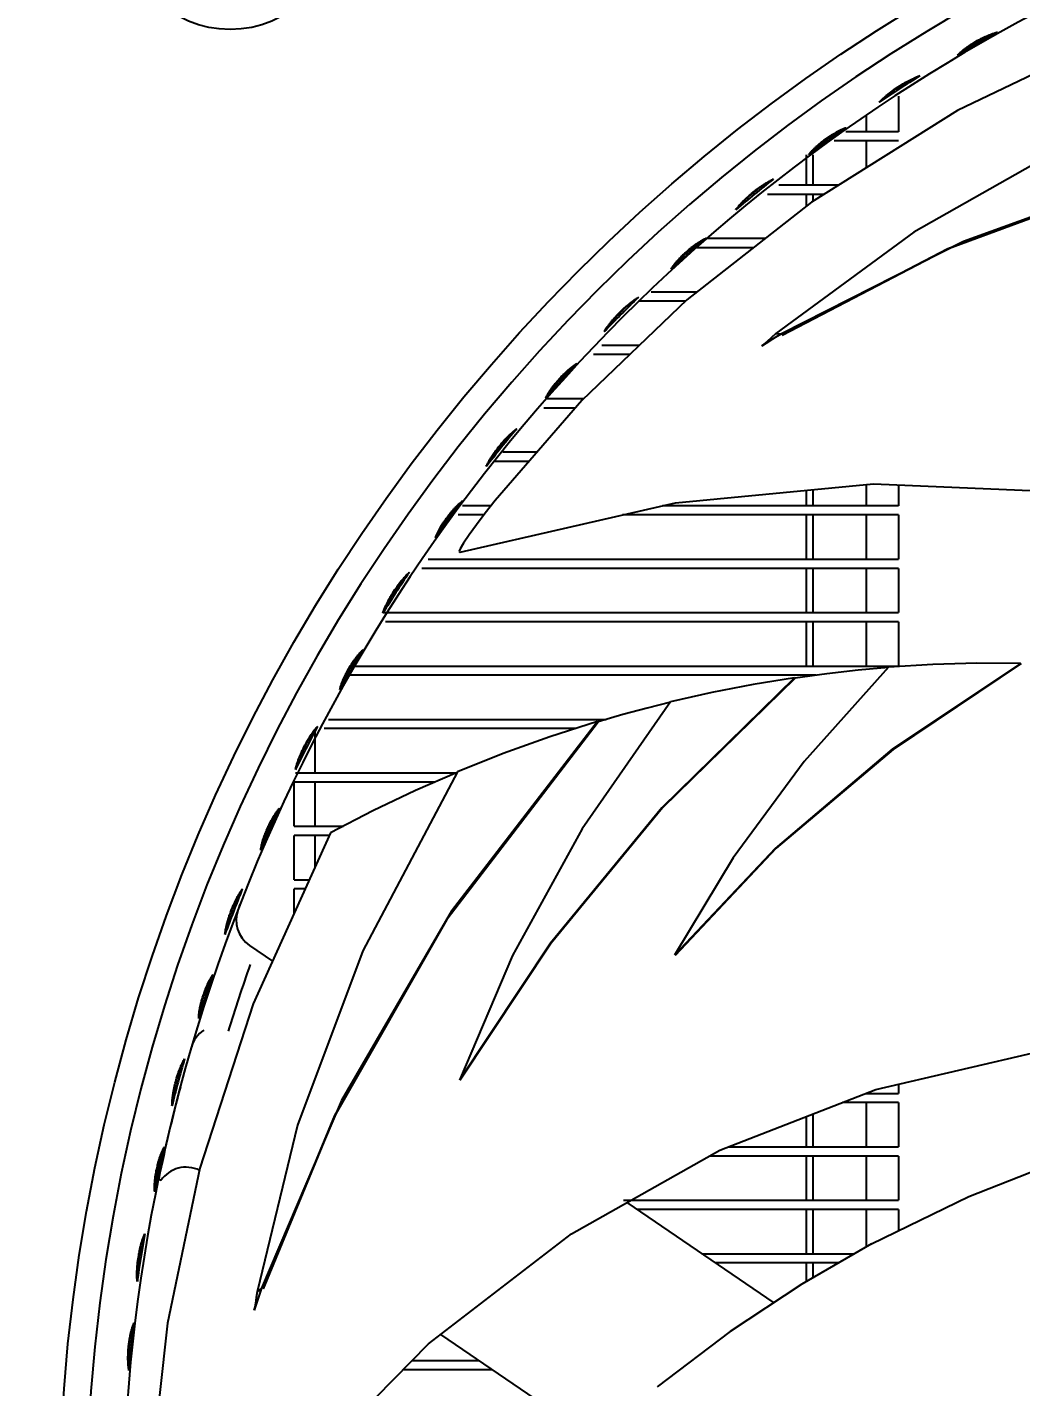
# Model space of a CAD drawing. Header units: millimetres. Extents: x 0 to 841, y 0 to 594.
# Drawn here: x 155.6 to 188.16, y 181.38 to 225.92 of the extents above; entities that cross this region are included whole.
import ezdxf

# ---------------------------------------------------------------- set-up
doc = ezdxf.new("R2010")
doc.units = ezdxf.units.MM
doc.header["$LTSCALE"] = 46.255
doc.layers.get('0').update_dxf_attribs({"linetype": 'CONTINUOUS'})
doc.layers.add('ASSEM_MEM', color=7, linetype='CONTINUOUS')
doc.styles.get("Standard").update_dxf_attribs({"font": 'txt', "width": 0.8})
doc.dimstyles.new('DIMSTYLE_1', dxfattribs={"dimtxt": 3, "dimasz": 2.1, "dimexe": 2, "dimexo": 1, "dimgap": 0.75, "dimtad": 1, "dimzin": 0, "dimdsep": 46, "dimtxsty": 'STANDARD', "dimblk": '_FILLED', "dimblk1": '_FILLED', "dimblk2": '_FILLED', "dimcen": 0.09, "dimazin": 0, "dimtp": 0.01, "dimtm": 0.01, "dimtfac": 1, "dimtofl": 0, "dimtmove": 0, "dimatfit": 3, "dimldrblk": '_FILLED', "dimfxl": 1, "dimtolj": 1, "dimtzin": 0, "dimarcsym": 0})

# ---------------------------------------------------------------- blocks, each defined once
blk = doc.blocks.new('_FILLED')
at = {"color": 0, "linetype": 'BYBLOCK'}
blk.add_solid([(0, 0), (-1, 0.167), (-1, -0.167)], dxfattribs=at)
blk = doc.blocks.new('*D13')
at = {"color": 7, "linetype": 'CONTINUOUS'}
for p, q in [((129.102, 252.79), (102.315, 252.79)), ((104.315, 252.79), (104.315, 183.26)), ((104.315, 113.73), (104.315, 183.26)), ((160.592, 113.73), (102.315, 113.73))]:
    blk.add_line(p, q, dxfattribs=at)
at = {"color": 7, "linetype": 'CONTINUOUS', "xscale": 2.1, "yscale": 2.1, "zscale": 2.1}
for p, rotation in [((104.315, 252.79), 90), ((104.315, 113.73), 270)]:
    blk.add_blockref('_FILLED', p, dxfattribs=dict(at, rotation=rotation))
at = {"color": 7, "linetype": 'CONTINUOUS', "insert": (100.565, 176.22), "char_height": 3, "width": 14.4, "attachment_point": 2, "rotation": 90, "line_spacing_factor": 0.9}
blk.add_mtext('139.06', dxfattribs=at)

msp = doc.modelspace()

# ---------------------------------------------------------------- linework, layer by layer
at = {"color": 7, "linetype": 'CONTINUOUS'}
for p, q in [((184.147, 223.653), (184.147, 222.49)), ((183.084, 223.018), (183.084, 222.49)), ((184.147, 222.49), (182.422, 222.49)), ((184.147, 222.19), (182.046, 222.19)), ((183.084, 222.19), (183.084, 221.304)), ((181.124, 221.737), (181.124, 220.74)), ((181.34, 221.737), (181.34, 220.74)), ((182.182, 220.74), (180.23, 220.74)), ((181.703, 220.44), (179.854, 220.44)), ((181.124, 220.44), (181.124, 220.049)), ((181.34, 220.44), (181.34, 220.212)), ((179.391, 218.69), (177.397, 218.69)), ((179.774, 218.99), (177.821, 218.99)), ((177.17, 216.94), (175.63, 216.94)), ((177.543, 217.24), (176.05, 217.24)), ((175.343, 215.19), (174.151, 215.19)), ((175.656, 215.49), (174.429, 215.49)), ((173.558, 213.44), (172.53, 213.44)), ((173.828, 213.74), (172.591, 213.74)), ((172.035, 211.69), (170.916, 211.69)), ((172.296, 211.99), (171.186, 211.99)), ((181.124, 210.749), (181.124, 210.24)), ((181.34, 210.77), (181.34, 210.24)), ((183.084, 210.937), (183.084, 210.24)), ((184.147, 210.926), (184.147, 210.24)), ((170.79, 210.24), (169.863, 210.24)), ((184.147, 210.24), (176.413, 210.24)), ((170.558, 209.94), (169.725, 209.94)), ((184.147, 209.94), (175.108, 209.94)), ((181.124, 209.94), (181.124, 208.49)), ((181.34, 209.94), (181.34, 208.49)), ((183.084, 209.94), (183.084, 208.49)), ((184.147, 209.94), (184.147, 208.49)), ((168.738, 208.49), (184.147, 208.49)), ((184.147, 208.19), (168.534, 208.19)), ((181.124, 208.19), (181.124, 206.74)), ((181.34, 208.19), (181.34, 206.74)), ((183.084, 208.19), (183.084, 206.74)), ((184.147, 208.19), (184.147, 206.74)), ((167.255, 206.74), (184.147, 206.74)), ((184.147, 206.44), (167.343, 206.44)), ((181.124, 206.44), (181.124, 204.99)), ((181.34, 206.44), (181.34, 204.99)), ((183.084, 206.44), (183.084, 204.99)), ((184.147, 206.44), (184.147, 204.99)), ((166.356, 204.99), (184.147, 204.99)), ((181.452, 204.69), (166.173, 204.69)), ((181.124, 204.69), (181.124, 204.645)), ((165.477, 203.24), (174.571, 203.24)), ((165.022, 202.903), (165.022, 201.49)), ((173.562, 202.94), (165.332, 202.94)), ((164.391, 201.49), (169.65, 201.49)), ((164.347, 199.74), (164.347, 201.19)), ((168.966, 201.19), (164.347, 201.19)), ((165.022, 201.19), (165.022, 199.74)), ((164.347, 199.74), (165.962, 199.74)), ((164.347, 197.99), (164.347, 199.44)), ((165.506, 199.44), (164.347, 199.44)), ((165.022, 199.44), (165.022, 198.373)), ((164.347, 197.99), (164.848, 197.99)), ((164.347, 196.887), (164.347, 197.69)), ((164.712, 197.69), (164.347, 197.69)), ((184.147, 191.288), (184.147, 190.99)), ((184.147, 190.69), (182.312, 190.69)), ((183.084, 190.99), (184.147, 190.99)), ((183.084, 190.69), (183.084, 189.24)), ((184.147, 190.69), (184.147, 189.24)), ((181.124, 190.228), (181.124, 189.24)), ((181.34, 190.312), (181.34, 189.24)), ((184.147, 188.94), (177.957, 188.94)), ((178.579, 189.24), (184.147, 189.24)), ((181.124, 188.94), (181.124, 187.49)), ((181.34, 188.94), (181.34, 187.49)), ((183.084, 188.94), (183.084, 187.49)), ((184.147, 188.94), (184.147, 187.49)), ((175.136, 187.49), (184.147, 187.49)), ((184.147, 187.19), (175.577, 187.19)), ((181.124, 187.19), (181.124, 185.74)), ((181.34, 187.19), (181.34, 185.74)), ((183.084, 187.19), (183.084, 185.958)), ((184.147, 187.19), (184.147, 186.493)), ((177.705, 185.74), (182.706, 185.74)), ((182.187, 185.44), (178.146, 185.44)), ((181.124, 185.44), (181.124, 184.824)), ((181.34, 185.44), (181.34, 184.949)), ((168.211, 182.24), (170.41, 182.24)), ((170.85, 181.94), (167.916, 181.94))]:
    msp.add_line(p, q, dxfattribs=at)
at = {"layer": 'ASSEM_MEM', "color": 7, "linetype": 'CONTINUOUS'}
for p, q in [((186.938, 225.552), (186.912, 225.539)), ((187.028, 225.626), (187.049, 225.635)), ((186.453, 225.271), (186.424, 225.252)), ((184.503, 224.159), (184.481, 224.147)), ((181.992, 222.374), (181.966, 222.357)), ((182.018, 222.391), (181.992, 222.374)), ((182.109, 222.447), (182.068, 222.422)), ((181.552, 222.054), (181.525, 222.032)), ((181.576, 222.073), (181.552, 222.054)), ((179.745, 220.754), (179.703, 220.726)), ((179.212, 220.34), (179.171, 220.303)), ((184.655, 219.207), (180.132, 215.878)), ((177.414, 218.702), (177.388, 218.682)), ((177.438, 218.722), (177.414, 218.702)), ((177.467, 218.745), (177.438, 218.722)), ((186.274, 218.895), (180.313, 215.875)), ((177.001, 218.33), (176.976, 218.304)), ((177.023, 218.351), (177.001, 218.33)), ((177.056, 218.384), (177.023, 218.351)), ((180.339, 215.825), (185.792, 218.664)), ((176.873, 218.194), (176.854, 218.172)), ((179.901, 215.621), (179.674, 215.478)), ((179.841, 215.621), (179.676, 215.475)), ((179.696, 215.492), (179.901, 215.621)), ((180.107, 215.748), (179.901, 215.621)), ((180.132, 215.878), (179.986, 215.75)), ((180.313, 215.875), (180.107, 215.748)), ((180.132, 215.878), (180.192, 215.876)), ((179.674, 215.478), (179.697, 215.49)), ((179.676, 215.475), (179.72, 215.507)), ((179.696, 215.491), (179.708, 215.5)), ((173.242, 214.57), (173.219, 214.548)), ((173.264, 214.592), (173.242, 214.57)), ((172.87, 214.156), (172.848, 214.128)), ((170.851, 211.87), (170.836, 211.848)), ((169.526, 210.026), (169.505, 210.001)), ((169.546, 210.05), (169.526, 210.026)), ((169.181, 209.546), (169.17, 209.528)), ((169.2, 209.576), (169.181, 209.546)), ((169.756, 208.757), (169.78, 208.716)), ((169.78, 208.716), (169.783, 208.715)), ((166.304, 205.117), (166.287, 205.09)), ((166.322, 205.144), (166.304, 205.117)), ((185.272, 205.037), (183.825, 204.949)), ((165.993, 204.565), (165.983, 204.544)), ((166.027, 204.635), (166.012, 204.603)), ((174.307, 203.163), (169.35, 196.691)), ((164.903, 202.711), (164.875, 202.667)), ((164.503, 201.959), (164.512, 201.984)), ((164.537, 202.002), (164.517, 201.954)), ((163.678, 200.019), (163.655, 199.977)), ((163.614, 199.898), (163.599, 199.869)), ((163.628, 199.926), (163.614, 199.898)), ((163.389, 199.391), (163.376, 199.357)), ((180.111, 199.015), (176.813, 195.519)), ((162.881, 195.838), (163.638, 195.323)), ((172.741, 195.909), (169.77, 191.425)), ((161.483, 194.427), (161.472, 194.397)), ((161.495, 194.456), (161.483, 194.427)), ((161.261, 193.798), (161.265, 193.821)), ((161.294, 193.823), (161.288, 193.799)), ((161.313, 193.899), (161.304, 193.864)), ((160.58, 191.739), (160.589, 191.764)), ((160.608, 191.77), (160.6, 191.747)), ((165.902, 190.754), (163.277, 184.609)), ((163.329, 184.588), (165.681, 190.267)), ((164.461, 189.953), (163.137, 184.495)), ((159.932, 188.851), (159.94, 188.874)), ((159.975, 188.895), (159.967, 188.871)), ((159.937, 188.764), (159.928, 188.732)), ((159.945, 188.794), (159.937, 188.764)), ((159.781, 188.114), (159.783, 188.138)), ((159.798, 188.258), (159.825, 188.24)), ((159.814, 188.165), (159.808, 188.119)), ((159.817, 188.185), (159.814, 188.165)), ((159.822, 188.22), (159.817, 188.185)), ((159.908, 188.184), (159.978, 188.136)), ((175.25, 187.412), (180.062, 184.134)), ((159.347, 186.043), (159.335, 185.992)), ((163.137, 184.495), (163.107, 184.303)), ((163.277, 184.609), (163.137, 184.495)), ((163.277, 184.609), (163.2, 184.38)), ((163.125, 184.15), (163.042, 183.894)), ((163.078, 184.111), (163.047, 183.893)), ((163.047, 183.893), (163.059, 183.947)), ((163.05, 183.919), (163.125, 184.15)), ((163.078, 184.111), (163.05, 183.919)), ((163.107, 184.303), (163.078, 184.111)), ((163.2, 184.38), (163.125, 184.15)), ((163.042, 183.894), (163.052, 183.918)), ((163.051, 183.919), (163.055, 183.934)), ((159.1, 183.48), (158.966, 182.97)), ((159.04, 182.958), (159.1, 183.48)), ((174.214, 179.648), (169.153, 183.096)), ((158.966, 182.97), (158.91, 182.44)), ((158.985, 182.436), (159.04, 182.958)), ((158.91, 182.44), (158.935, 181.913)), ((158.935, 181.913), (158.985, 182.436))]:
    msp.add_line(p, q, dxfattribs=at)
for points in [[(191.634, 225.843), (186.087, 223.185), (181.298, 220.186), (177.212, 216.98), (173.773, 213.686), (170.928, 210.417)], [(186.443, 225.3), (186.464, 225.314), (186.486, 225.329), (186.508, 225.344), (186.533, 225.359), (186.56, 225.376), (186.59, 225.395), (186.628, 225.418), (186.679, 225.448)], [(186.695, 225.421), (186.649, 225.393), (186.611, 225.371), (186.589, 225.357), (186.566, 225.343), (186.543, 225.329), (186.519, 225.314)], [(186.679, 225.448), (186.729, 225.477), (186.767, 225.498), (186.799, 225.515), (186.826, 225.529), (186.851, 225.542), (186.875, 225.554)], [(186.912, 225.539), (186.885, 225.525), (186.859, 225.511), (186.833, 225.498), (186.809, 225.484), (186.785, 225.471), (186.746, 225.449), (186.695, 225.421)], [(186.875, 225.554), (186.898, 225.565), (186.92, 225.576), (186.942, 225.587), (186.963, 225.597), (186.985, 225.607), (187.006, 225.616), (187.028, 225.626)], [(187.025, 225.595), (187.005, 225.585), (186.986, 225.576), (186.969, 225.567), (186.938, 225.552)], [(187.124, 225.64), (187.1, 225.63), (187.073, 225.617), (187.048, 225.605), (187.025, 225.595)], [(187.049, 225.635), (187.071, 225.644), (187.093, 225.653), (187.116, 225.662), (187.138, 225.671), (187.162, 225.68), (187.185, 225.688), (187.209, 225.697), (187.233, 225.705), (187.258, 225.713), (187.284, 225.721), (187.309, 225.729), (187.336, 225.737), (187.363, 225.744), (187.391, 225.751)], [(187.394, 225.743), (187.358, 225.732), (187.326, 225.721), (187.296, 225.71), (187.27, 225.7), (187.245, 225.691), (187.223, 225.682), (187.203, 225.674), (187.184, 225.666), (187.167, 225.659), (187.151, 225.652), (187.124, 225.64)], [(186.083, 224.996), (186.12, 225.035), (186.138, 225.054), (186.157, 225.072), (186.175, 225.089), (186.194, 225.106), (186.212, 225.123), (186.231, 225.139), (186.25, 225.155), (186.269, 225.17), (186.288, 225.186), (186.307, 225.201), (186.326, 225.215), (186.345, 225.23)], [(186.276, 225.148), (186.263, 225.138), (186.249, 225.127), (186.234, 225.116), (186.217, 225.103), (186.199, 225.089), (186.18, 225.073), (186.159, 225.056), (186.136, 225.037), (186.112, 225.017), (186.086, 224.993)], [(186.325, 225.183), (186.3, 225.165), (186.276, 225.148)], [(186.424, 225.252), (186.408, 225.241), (186.39, 225.229), (186.37, 225.215), (186.348, 225.2), (186.325, 225.183)], [(186.345, 225.23), (186.364, 225.244), (186.383, 225.258), (186.403, 225.272), (186.423, 225.286), (186.443, 225.3)], [(186.519, 225.314), (186.494, 225.298), (186.479, 225.288), (186.453, 225.271)], [(196.108, 224.707), (189.964, 222.206), (184.655, 219.207)], [(184.139, 223.966), (184.187, 223.997), (184.226, 224.021), (184.258, 224.041), (184.286, 224.057), (184.312, 224.073)], [(184.481, 224.147), (184.459, 224.136), (184.437, 224.123), (184.415, 224.111), (184.392, 224.098), (184.37, 224.085), (184.346, 224.072), (184.322, 224.058), (184.297, 224.042), (184.269, 224.026), (184.237, 224.006), (184.199, 223.982), (184.151, 223.951)], [(184.312, 224.073), (184.337, 224.087), (184.36, 224.1), (184.383, 224.113), (184.406, 224.125), (184.428, 224.137), (184.45, 224.149), (184.473, 224.161), (184.495, 224.172)], [(184.495, 224.172), (184.518, 224.184), (184.54, 224.195), (184.564, 224.206), (184.587, 224.217), (184.611, 224.228), (184.635, 224.239), (184.66, 224.25), (184.685, 224.261), (184.711, 224.271), (184.737, 224.282), (184.764, 224.292), (184.791, 224.302), (184.819, 224.312), (184.847, 224.322)], [(184.85, 224.321), (184.821, 224.309), (184.793, 224.298), (184.767, 224.287), (184.74, 224.275), (184.715, 224.264), (184.69, 224.252), (184.665, 224.241), (184.641, 224.229), (184.617, 224.218), (184.593, 224.206), (184.57, 224.194), (184.548, 224.183), (184.525, 224.171), (184.503, 224.159)], [(183.514, 223.456), (183.56, 223.503), (183.582, 223.525), (183.604, 223.546), (183.625, 223.567), (183.646, 223.587), (183.668, 223.606), (183.689, 223.625), (183.709, 223.644), (183.73, 223.662), (183.751, 223.679), (183.771, 223.696), (183.792, 223.713)], [(183.782, 223.686), (183.761, 223.669), (183.74, 223.652), (183.719, 223.635), (183.697, 223.617), (183.676, 223.598), (183.654, 223.579), (183.632, 223.56), (183.61, 223.54), (183.588, 223.519), (183.565, 223.498), (183.542, 223.476), (183.519, 223.453)], [(183.865, 223.751), (183.844, 223.735), (183.824, 223.719), (183.803, 223.703), (183.782, 223.686)], [(183.792, 223.713), (183.812, 223.73), (183.833, 223.747), (183.854, 223.763), (183.874, 223.779)], [(183.976, 223.833), (183.953, 223.816), (183.93, 223.799), (183.908, 223.783), (183.886, 223.767), (183.865, 223.751)], [(183.874, 223.779), (183.896, 223.795), (183.918, 223.812), (183.94, 223.829), (183.964, 223.846), (183.989, 223.864), (184.017, 223.884), (184.048, 223.905), (184.087, 223.932), (184.139, 223.966)], [(184.151, 223.951), (184.1, 223.918), (184.061, 223.891), (184.029, 223.87), (184.002, 223.85), (183.976, 223.833)], [(185.792, 218.664), (192.749, 221.232), (200.689, 222.999)], [(200.678, 223.017), (193.018, 221.331), (186.274, 218.895)], [(181.552, 222.093), (181.573, 222.11), (181.594, 222.127), (181.616, 222.145), (181.641, 222.165), (181.67, 222.187), (181.705, 222.214), (181.753, 222.249)], [(181.753, 222.249), (181.798, 222.281), (181.834, 222.306), (181.863, 222.326), (181.889, 222.343), (181.912, 222.359), (181.935, 222.373)], [(181.966, 222.357), (181.941, 222.341), (181.918, 222.325), (181.895, 222.31), (181.873, 222.295), (181.851, 222.28), (181.816, 222.255), (181.771, 222.223)], [(181.935, 222.373), (181.956, 222.387), (181.977, 222.4), (181.997, 222.413), (182.018, 222.425), (182.038, 222.437), (182.058, 222.449), (182.079, 222.46)], [(182.068, 222.422), (182.05, 222.411), (182.018, 222.391)], [(182.079, 222.46), (182.099, 222.472), (182.12, 222.483)], [(182.176, 222.486), (182.161, 222.478), (182.134, 222.462), (182.109, 222.447)], [(182.12, 222.483), (182.141, 222.495), (182.162, 222.506), (182.184, 222.517), (182.206, 222.528), (182.229, 222.539), (182.252, 222.55), (182.275, 222.561), (182.299, 222.572), (182.324, 222.583), (182.349, 222.593), (182.375, 222.604), (182.401, 222.614), (182.428, 222.623)], [(182.431, 222.616), (182.397, 222.601), (182.367, 222.587), (182.339, 222.573), (182.313, 222.561), (182.29, 222.549), (182.269, 222.538), (182.25, 222.528), (182.232, 222.518), (182.216, 222.509), (182.201, 222.501), (182.176, 222.486)], [(181.207, 221.737), (181.224, 221.759), (181.239, 221.779), (181.256, 221.8), (181.272, 221.819), (181.289, 221.839), (181.305, 221.858), (181.322, 221.876), (181.339, 221.894), (181.356, 221.912), (181.373, 221.93), (181.391, 221.947), (181.408, 221.963)], [(181.396, 221.92), (181.385, 221.909), (181.373, 221.898), (181.36, 221.886), (181.346, 221.873), (181.33, 221.858), (181.314, 221.842), (181.296, 221.824), (181.277, 221.805), (181.256, 221.784), (181.234, 221.761), (181.21, 221.734)], [(181.525, 222.032), (181.51, 222.019), (181.494, 222.005), (181.476, 221.99), (181.456, 221.973), (181.435, 221.954), (181.411, 221.933), (181.396, 221.92)], [(181.408, 221.963), (181.425, 221.98), (181.443, 221.996), (181.46, 222.013), (181.478, 222.029), (181.496, 222.045), (181.514, 222.061), (181.533, 222.077), (181.552, 222.093)], [(181.771, 222.223), (181.725, 222.189), (181.69, 222.162), (181.668, 222.146), (181.646, 222.129), (181.623, 222.111), (181.6, 222.092), (181.576, 222.073)], [(180.051, 220.936), (180.024, 220.922), (179.998, 220.908), (179.972, 220.894), (179.948, 220.88), (179.923, 220.866), (179.9, 220.852), (179.876, 220.838), (179.854, 220.824), (179.831, 220.81), (179.809, 220.796), (179.787, 220.782), (179.766, 220.768), (179.745, 220.754)], [(179.749, 220.774), (179.771, 220.788), (179.794, 220.802), (179.817, 220.816), (179.841, 220.829), (179.865, 220.843), (179.889, 220.857), (179.915, 220.871), (179.94, 220.884), (179.966, 220.898), (179.993, 220.911), (180.021, 220.924), (180.049, 220.937)], [(192.731, 221.227), (185.764, 218.652), (180.339, 215.826)], [(179.139, 220.297), (179.159, 220.315), (179.179, 220.334), (179.199, 220.353), (179.221, 220.373), (179.244, 220.393), (179.27, 220.415), (179.299, 220.441), (179.335, 220.471), (179.382, 220.51)], [(179.394, 220.495), (179.347, 220.457), (179.311, 220.427), (179.282, 220.402), (179.257, 220.38), (179.233, 220.359), (179.212, 220.34)], [(179.382, 220.51), (179.43, 220.548), (179.466, 220.576), (179.497, 220.6), (179.524, 220.62), (179.549, 220.638), (179.572, 220.655)], [(179.703, 220.726), (179.683, 220.712), (179.662, 220.697), (179.641, 220.683), (179.62, 220.668), (179.599, 220.653), (179.577, 220.637), (179.555, 220.62), (179.531, 220.602), (179.505, 220.582), (179.475, 220.559), (179.439, 220.531), (179.394, 220.495)], [(179.572, 220.655), (179.595, 220.671), (179.617, 220.687), (179.639, 220.702), (179.661, 220.717), (179.683, 220.731), (179.705, 220.746)], [(179.705, 220.746), (179.727, 220.76), (179.749, 220.774)], [(178.814, 219.937), (178.835, 219.963), (178.854, 219.988), (178.874, 220.013), (178.893, 220.036), (178.913, 220.059), (178.932, 220.081), (178.951, 220.103), (178.97, 220.124), (178.989, 220.145), (179.007, 220.165), (179.026, 220.184), (179.045, 220.204)], [(179.017, 220.156), (178.998, 220.136), (178.979, 220.116), (178.959, 220.095), (178.94, 220.074), (178.92, 220.053), (178.9, 220.03), (178.88, 220.007), (178.859, 219.984), (178.839, 219.959), (178.818, 219.933)], [(179.171, 220.303), (179.151, 220.285), (179.132, 220.267), (179.113, 220.249), (179.093, 220.231), (179.074, 220.212), (179.056, 220.194), (179.036, 220.175), (179.017, 220.156)], [(179.045, 220.204), (179.064, 220.223), (179.082, 220.242), (179.101, 220.26), (179.12, 220.279), (179.139, 220.297)], [(177.188, 218.552), (177.232, 218.591), (177.266, 218.62), (177.293, 218.644), (177.318, 218.664), (177.34, 218.683), (177.362, 218.7)], [(177.388, 218.682), (177.365, 218.663), (177.344, 218.645), (177.323, 218.628), (177.303, 218.611), (177.283, 218.594), (177.25, 218.565), (177.209, 218.528)], [(177.362, 218.7), (177.382, 218.716), (177.402, 218.731), (177.422, 218.747), (177.442, 218.761), (177.461, 218.776)], [(177.461, 218.776), (177.481, 218.79), (177.501, 218.804), (177.521, 218.818), (177.541, 218.832), (177.562, 218.846)], [(177.544, 218.803), (177.521, 218.786), (177.501, 218.771), (177.483, 218.757), (177.467, 218.745)], [(177.825, 218.988), (177.792, 218.97), (177.764, 218.953), (177.738, 218.936), (177.714, 218.921), (177.692, 218.907), (177.672, 218.894), (177.654, 218.882), (177.638, 218.871), (177.623, 218.86), (177.609, 218.85), (177.596, 218.841), (177.585, 218.833), (177.568, 218.821), (177.544, 218.803)], [(177.562, 218.846), (177.583, 218.86), (177.604, 218.874), (177.626, 218.888), (177.648, 218.901), (177.671, 218.915), (177.694, 218.929), (177.718, 218.942), (177.743, 218.956), (177.768, 218.969), (177.794, 218.982), (177.821, 218.996)], [(176.844, 218.195), (176.859, 218.214), (176.875, 218.232), (176.89, 218.251), (176.906, 218.269), (176.922, 218.287), (176.938, 218.305), (176.954, 218.322), (176.971, 218.34)], [(176.976, 218.304), (176.962, 218.29), (176.947, 218.273), (176.93, 218.256), (176.912, 218.236), (176.892, 218.215), (176.873, 218.194)], [(176.971, 218.34), (176.988, 218.358), (177.005, 218.376), (177.023, 218.395), (177.042, 218.414), (177.063, 218.435), (177.086, 218.457), (177.112, 218.482), (177.144, 218.512), (177.188, 218.552)], [(177.209, 218.528), (177.168, 218.491), (177.136, 218.461), (177.116, 218.443), (177.097, 218.424), (177.077, 218.404), (177.056, 218.384)], [(176.699, 217.986), (176.712, 218.009), (176.726, 218.031), (176.74, 218.053), (176.754, 218.075), (176.769, 218.096), (176.784, 218.116), (176.798, 218.136), (176.813, 218.156), (176.829, 218.176), (176.844, 218.195)], [(176.854, 218.172), (176.843, 218.16), (176.832, 218.147), (176.819, 218.132), (176.805, 218.116), (176.791, 218.098), (176.775, 218.079), (176.759, 218.059), (176.741, 218.036), (176.722, 218.011), (176.702, 217.984)], [(175.631, 217.068), (175.605, 217.05), (175.58, 217.033), (175.556, 217.016), (175.532, 216.999), (175.508, 216.982), (175.485, 216.965), (175.463, 216.948), (175.441, 216.931), (175.42, 216.914), (175.399, 216.897), (175.378, 216.881), (175.357, 216.864)], [(175.369, 216.892), (175.391, 216.908), (175.412, 216.924), (175.434, 216.94), (175.457, 216.956), (175.48, 216.973), (175.503, 216.989), (175.527, 217.005), (175.552, 217.021), (175.577, 217.037), (175.603, 217.053), (175.63, 217.069)], [(174.757, 216.296), (174.774, 216.317), (174.791, 216.337), (174.809, 216.357), (174.827, 216.378), (174.845, 216.399), (174.865, 216.421), (174.886, 216.444), (174.909, 216.468), (174.935, 216.496), (174.968, 216.53), (175.011, 216.574)], [(175.024, 216.561), (174.981, 216.517), (174.949, 216.484), (174.923, 216.456), (174.9, 216.432), (174.879, 216.409)], [(175.011, 216.574), (175.054, 216.617), (175.088, 216.649), (175.116, 216.676), (175.141, 216.699), (175.164, 216.72), (175.186, 216.739)], [(175.278, 216.797), (175.258, 216.78), (175.238, 216.762), (175.218, 216.744), (175.197, 216.725), (175.176, 216.706), (175.153, 216.685), (175.129, 216.662), (175.101, 216.636), (175.067, 216.603), (175.024, 216.561)], [(175.186, 216.739), (175.206, 216.757), (175.227, 216.775), (175.247, 216.793), (175.267, 216.81)], [(175.267, 216.81), (175.287, 216.826), (175.308, 216.843), (175.328, 216.859), (175.349, 216.875), (175.369, 216.892)], [(175.357, 216.864), (175.337, 216.847), (175.317, 216.831), (175.297, 216.814), (175.278, 216.797)], [(174.507, 215.946), (174.524, 215.974), (174.541, 216.001), (174.558, 216.027), (174.575, 216.052), (174.592, 216.077), (174.608, 216.101), (174.625, 216.125), (174.642, 216.148), (174.658, 216.17), (174.675, 216.192), (174.691, 216.213)], [(174.719, 216.226), (174.702, 216.205), (174.685, 216.184), (174.668, 216.162), (174.651, 216.14), (174.634, 216.118), (174.617, 216.095), (174.599, 216.071), (174.582, 216.047), (174.564, 216.022), (174.547, 215.997), (174.529, 215.971), (174.511, 215.943)], [(174.691, 216.213), (174.708, 216.235), (174.724, 216.255), (174.741, 216.276), (174.757, 216.296)], [(174.787, 216.306), (174.77, 216.286), (174.753, 216.266), (174.736, 216.246), (174.719, 216.226)], [(174.879, 216.409), (174.859, 216.387), (174.84, 216.367), (174.822, 216.346), (174.805, 216.326), (174.787, 216.306)], [(179.986, 215.75), (179.841, 215.621), (179.696, 215.492)], [(180.192, 215.876), (180.253, 215.876), (180.313, 215.875)], [(173.256, 214.625), (173.274, 214.641), (173.291, 214.657), (173.309, 214.673), (173.326, 214.688), (173.344, 214.704), (173.362, 214.719), (173.381, 214.735)], [(173.398, 214.718), (173.384, 214.705), (173.361, 214.684), (173.34, 214.665), (173.322, 214.648), (173.305, 214.632), (173.29, 214.618), (173.264, 214.592)], [(173.381, 214.735), (173.4, 214.75), (173.419, 214.766), (173.439, 214.781), (173.459, 214.796), (173.48, 214.812), (173.501, 214.827), (173.523, 214.843), (173.545, 214.858), (173.568, 214.874), (173.592, 214.889), (173.617, 214.905)], [(173.622, 214.898), (173.591, 214.876), (173.564, 214.856), (173.54, 214.837), (173.518, 214.82), (173.498, 214.803), (173.479, 214.788), (173.463, 214.774), (173.447, 214.761), (173.433, 214.749), (173.421, 214.738), (173.409, 214.728), (173.398, 214.718)], [(172.809, 214.124), (172.824, 214.143), (172.839, 214.163), (172.854, 214.183), (172.869, 214.203), (172.886, 214.224), (172.903, 214.245), (172.921, 214.267), (172.941, 214.292), (172.965, 214.32), (172.994, 214.353), (173.033, 214.397)], [(173.057, 214.376), (173.02, 214.335), (172.991, 214.301), (172.974, 214.281), (172.956, 214.261), (172.938, 214.239), (172.919, 214.217)], [(173.033, 214.397), (173.071, 214.439), (173.101, 214.471), (173.125, 214.496), (173.147, 214.519), (173.167, 214.539), (173.186, 214.557)], [(173.219, 214.548), (173.198, 214.526), (173.178, 214.506), (173.16, 214.487), (173.141, 214.468), (173.124, 214.449), (173.094, 214.417), (173.057, 214.376)], [(173.186, 214.557), (173.204, 214.575), (173.222, 214.592), (173.239, 214.609), (173.256, 214.625)], [(172.591, 213.766), (172.605, 213.793), (172.617, 213.819), (172.63, 213.844), (172.644, 213.868), (172.657, 213.892), (172.671, 213.915), (172.684, 213.937), (172.698, 213.959), (172.711, 213.981), (172.725, 214.002), (172.739, 214.023)], [(172.738, 213.981), (172.728, 213.967), (172.718, 213.952), (172.707, 213.935), (172.694, 213.917), (172.681, 213.897), (172.667, 213.875), (172.651, 213.851), (172.635, 213.825), (172.618, 213.796), (172.598, 213.762)], [(172.79, 214.053), (172.772, 214.028), (172.756, 214.005), (172.738, 213.981)], [(172.739, 214.023), (172.753, 214.044), (172.767, 214.064), (172.781, 214.084), (172.795, 214.104), (172.809, 214.124)], [(172.848, 214.128), (172.835, 214.112), (172.822, 214.094), (172.807, 214.074), (172.79, 214.053)], [(172.919, 214.217), (172.9, 214.193), (172.89, 214.18), (172.87, 214.156)], [(171.212, 212.364), (171.232, 212.385), (171.25, 212.406), (171.269, 212.426), (171.287, 212.445)], [(171.427, 212.565), (171.408, 212.546), (171.389, 212.528), (171.371, 212.509), (171.353, 212.49), (171.335, 212.471), (171.317, 212.452), (171.299, 212.433), (171.281, 212.414)], [(171.287, 212.445), (171.306, 212.464), (171.324, 212.483), (171.342, 212.501), (171.361, 212.52), (171.379, 212.538), (171.398, 212.556)], [(171.398, 212.556), (171.418, 212.575), (171.438, 212.593), (171.458, 212.611), (171.479, 212.63), (171.5, 212.648), (171.521, 212.667), (171.544, 212.685), (171.566, 212.704), (171.59, 212.723), (171.614, 212.741), (171.639, 212.76)], [(171.641, 212.759), (171.616, 212.739), (171.593, 212.719), (171.571, 212.699), (171.549, 212.68), (171.527, 212.66), (171.506, 212.641), (171.486, 212.622), (171.466, 212.603), (171.446, 212.584), (171.427, 212.565)], [(170.838, 211.878), (170.852, 211.9), (170.867, 211.922), (170.882, 211.944), (170.897, 211.966), (170.913, 211.989), (170.929, 212.011), (170.946, 212.035), (170.964, 212.06), (170.985, 212.087), (171.008, 212.118), (171.037, 212.155), (171.075, 212.203)], [(170.961, 212.025), (170.944, 212.001), (170.927, 211.979), (170.911, 211.957), (170.896, 211.935), (170.881, 211.913), (170.866, 211.892), (170.851, 211.87)], [(171.09, 212.191), (171.052, 212.144), (171.023, 212.107), (171, 212.076), (170.979, 212.05), (170.961, 212.025)], [(171.075, 212.203), (171.114, 212.25), (171.144, 212.286), (171.169, 212.315), (171.191, 212.341), (171.212, 212.364)], [(171.281, 212.414), (171.263, 212.394), (171.244, 212.373), (171.225, 212.351), (171.205, 212.328), (171.183, 212.303), (171.158, 212.274), (171.128, 212.238), (171.09, 212.191)], [(170.639, 211.525), (170.653, 211.554), (170.667, 211.583), (170.681, 211.611), (170.695, 211.638), (170.71, 211.664), (170.724, 211.69), (170.738, 211.715), (170.752, 211.74), (170.766, 211.764), (170.78, 211.787), (170.795, 211.811), (170.809, 211.833)], [(170.836, 211.848), (170.821, 211.826), (170.807, 211.803), (170.792, 211.781), (170.777, 211.757), (170.763, 211.734), (170.748, 211.709), (170.733, 211.685), (170.718, 211.659), (170.703, 211.633), (170.688, 211.607), (170.673, 211.58), (170.658, 211.551), (170.643, 211.522)], [(170.809, 211.833), (170.823, 211.856), (170.838, 211.878)], [(169.782, 208.715), (176.845, 210.339), (183.329, 210.961), (189.231, 210.709), (194.718, 209.686), (199.918, 207.918), (204.892, 205.397), (209.422, 202.288)], [(169.614, 210.17), (169.63, 210.187), (169.647, 210.204), (169.664, 210.221), (169.682, 210.239), (169.7, 210.256), (169.718, 210.274), (169.737, 210.291), (169.757, 210.309), (169.777, 210.326), (169.797, 210.344), (169.818, 210.361), (169.84, 210.379), (169.863, 210.398)], [(169.869, 210.391), (169.841, 210.366), (169.816, 210.343), (169.794, 210.322), (169.774, 210.302), (169.756, 210.284), (169.739, 210.267), (169.724, 210.252), (169.71, 210.237), (169.698, 210.224), (169.686, 210.211), (169.676, 210.2), (169.666, 210.189)], [(170.928, 210.417), (170.601, 209.997), (170.318, 209.616), (170.081, 209.284), (169.899, 209.014), (169.786, 208.83), (169.756, 208.757)], [(169.143, 209.537), (169.155, 209.558), (169.167, 209.579), (169.18, 209.6), (169.193, 209.621), (169.207, 209.643), (169.222, 209.666), (169.238, 209.691), (169.256, 209.717), (169.276, 209.747), (169.301, 209.784), (169.336, 209.831)], [(169.362, 209.813), (169.329, 209.768), (169.304, 209.732), (169.289, 209.71), (169.274, 209.688), (169.258, 209.665)], [(169.336, 209.831), (169.37, 209.877), (169.396, 209.912), (169.418, 209.94), (169.437, 209.965), (169.455, 209.987)], [(169.505, 210.001), (169.487, 209.978), (169.469, 209.956), (169.453, 209.934), (169.437, 209.913), (169.421, 209.892), (169.394, 209.857), (169.362, 209.813)], [(169.455, 209.987), (169.471, 210.008), (169.488, 210.027), (169.504, 210.046)], [(169.504, 210.046), (169.519, 210.064), (169.535, 210.082), (169.55, 210.1), (169.566, 210.118), (169.582, 210.135), (169.598, 210.152), (169.614, 210.17)], [(169.666, 210.189), (169.653, 210.175), (169.632, 210.152), (169.614, 210.131), (169.598, 210.112), (169.583, 210.095), (169.569, 210.079), (169.546, 210.05)], [(168.975, 209.176), (168.984, 209.201), (168.992, 209.226), (169.002, 209.25), (169.011, 209.274), (169.021, 209.298), (169.031, 209.321), (169.041, 209.344), (169.052, 209.366), (169.063, 209.389), (169.074, 209.411), (169.085, 209.432), (169.096, 209.454)], [(169.089, 209.391), (169.081, 209.377), (169.072, 209.361), (169.063, 209.344), (169.053, 209.326), (169.042, 209.306), (169.031, 209.284), (169.019, 209.26), (169.006, 209.234), (168.993, 209.206), (168.978, 209.174)], [(169.132, 209.466), (169.117, 209.441), (169.103, 209.416), (169.089, 209.391)], [(169.096, 209.454), (169.107, 209.475), (169.119, 209.496), (169.131, 209.516), (169.143, 209.537)], [(169.17, 209.528), (169.158, 209.51), (169.146, 209.489), (169.132, 209.466)], [(169.258, 209.665), (169.242, 209.64), (169.225, 209.615), (169.216, 209.601), (169.2, 209.576)], [(167.868, 207.788), (167.885, 207.809), (167.902, 207.829), (167.919, 207.849), (167.937, 207.869), (167.955, 207.89), (167.974, 207.91), (167.993, 207.931), (168.013, 207.952), (168.033, 207.973), (168.054, 207.994), (168.075, 208.015), (168.097, 208.036), (168.12, 208.057)], [(168.122, 208.056), (168.101, 208.034), (168.081, 208.013), (168.061, 207.992), (168.041, 207.971), (168.023, 207.95), (168.004, 207.929), (167.987, 207.909), (167.969, 207.889), (167.952, 207.868), (167.936, 207.848), (167.919, 207.828), (167.903, 207.809)], [(167.618, 207.444), (167.651, 207.495), (167.677, 207.534), (167.699, 207.565), (167.719, 207.593)], [(167.826, 207.709), (167.811, 207.689), (167.796, 207.668), (167.78, 207.647), (167.764, 207.625), (167.748, 207.602), (167.731, 207.578), (167.712, 207.551), (167.691, 207.52), (167.666, 207.483), (167.634, 207.434)], [(167.719, 207.593), (167.737, 207.618), (167.754, 207.641), (167.77, 207.664), (167.787, 207.685), (167.803, 207.706)], [(167.803, 207.706), (167.819, 207.727), (167.835, 207.748), (167.851, 207.768), (167.868, 207.788)], [(167.903, 207.809), (167.887, 207.789), (167.872, 207.769), (167.856, 207.749), (167.841, 207.729), (167.826, 207.709)], [(167.403, 207.073), (167.415, 207.096), (167.427, 207.12), (167.44, 207.143), (167.452, 207.166), (167.465, 207.19), (167.478, 207.214), (167.492, 207.238), (167.507, 207.264), (167.523, 207.291), (167.54, 207.32), (167.56, 207.353), (167.585, 207.392), (167.618, 207.444)], [(167.539, 207.282), (167.523, 207.255), (167.508, 207.23), (167.494, 207.206), (167.481, 207.182), (167.467, 207.159), (167.455, 207.136), (167.442, 207.113), (167.43, 207.09)], [(167.634, 207.434), (167.601, 207.383), (167.576, 207.343), (167.556, 207.311), (167.539, 207.282)], [(167.255, 206.724), (167.266, 206.755), (167.277, 206.785), (167.288, 206.814), (167.299, 206.843), (167.311, 206.87), (167.322, 206.897), (167.333, 206.924), (167.345, 206.95), (167.356, 206.975), (167.368, 207), (167.38, 207.025), (167.392, 207.049), (167.403, 207.073)], [(167.43, 207.09), (167.417, 207.066), (167.405, 207.043), (167.393, 207.019), (167.38, 206.995), (167.368, 206.97), (167.356, 206.945), (167.344, 206.919), (167.332, 206.893), (167.319, 206.866), (167.307, 206.839), (167.295, 206.811), (167.283, 206.782), (167.271, 206.753), (167.259, 206.722)], [(166.363, 205.25), (166.377, 205.269), (166.392, 205.288), (166.407, 205.307), (166.422, 205.326), (166.437, 205.345), (166.453, 205.364), (166.47, 205.383), (166.487, 205.402), (166.504, 205.422), (166.522, 205.441), (166.541, 205.461), (166.56, 205.481), (166.579, 205.5), (166.6, 205.52)], [(166.606, 205.515), (166.581, 205.487), (166.559, 205.462), (166.54, 205.439), (166.522, 205.417), (166.506, 205.397), (166.491, 205.379), (166.478, 205.362), (166.465, 205.346), (166.454, 205.331), (166.444, 205.318), (166.435, 205.305), (166.426, 205.294), (166.415, 205.278), (166.397, 205.254)], [(165.965, 204.569), (165.975, 204.591), (165.984, 204.613), (165.995, 204.635), (166.005, 204.658), (166.016, 204.68), (166.028, 204.704), (166.04, 204.728), (166.053, 204.754), (166.068, 204.782), (166.085, 204.814), (166.107, 204.853), (166.136, 204.904)], [(166.163, 204.888), (166.136, 204.84), (166.115, 204.801), (166.102, 204.778), (166.089, 204.754), (166.076, 204.73)], [(166.136, 204.904), (166.165, 204.953), (166.187, 204.991), (166.206, 205.021), (166.223, 205.047), (166.238, 205.071)], [(166.287, 205.09), (166.271, 205.065), (166.256, 205.041), (166.241, 205.018), (166.228, 204.996), (166.214, 204.974), (166.191, 204.936), (166.163, 204.888)], [(166.238, 205.071), (166.252, 205.093), (166.266, 205.114), (166.28, 205.135), (166.294, 205.155)], [(166.294, 205.155), (166.307, 205.174), (166.321, 205.193), (166.335, 205.213), (166.349, 205.231), (166.363, 205.25)], [(166.397, 205.254), (166.381, 205.231), (166.367, 205.21), (166.354, 205.191), (166.342, 205.174), (166.322, 205.144)], [(183.825, 204.949), (181.06, 201.863), (178.735, 198.708), (176.813, 195.519)], [(188.166, 205.07), (183.969, 202.261), (180.14, 199.02), (176.828, 195.513)], [(188.147, 205.077), (183.946, 202.264), (180.111, 199.015)], [(183.826, 204.94), (182.832, 204.852), (181.805, 204.737), (180.763, 204.597)], [(188.147, 205.077), (186.713, 205.08), (185.272, 205.037)], [(165.846, 204.214), (165.852, 204.241), (165.858, 204.266), (165.864, 204.291), (165.871, 204.316), (165.879, 204.34), (165.886, 204.365), (165.894, 204.388), (165.902, 204.412), (165.911, 204.435), (165.919, 204.458), (165.928, 204.481), (165.937, 204.503), (165.946, 204.525)], [(165.936, 204.44), (165.93, 204.425), (165.923, 204.409), (165.915, 204.391), (165.907, 204.371), (165.899, 204.35), (165.89, 204.327), (165.88, 204.302), (165.871, 204.275), (165.86, 204.246), (165.849, 204.213)], [(165.983, 204.544), (165.972, 204.519), (165.959, 204.493), (165.948, 204.467), (165.936, 204.44)], [(165.946, 204.525), (165.955, 204.547), (165.965, 204.569)], [(166.012, 204.603), (166.003, 204.585), (165.993, 204.565)], [(166.076, 204.73), (166.063, 204.704), (166.049, 204.677), (166.041, 204.663), (166.027, 204.635)], [(180.763, 204.597), (176.417, 200.347), (172.765, 195.912), (169.785, 191.419)], [(180.743, 204.604), (176.389, 200.344), (172.741, 195.909)], [(180.743, 204.604), (179.387, 204.384), (178.033, 204.122), (176.683, 203.818)], [(176.683, 203.818), (173.785, 199.66), (171.504, 195.513), (169.77, 191.425)], [(176.673, 203.803), (175.913, 203.612), (175.114, 203.397), (174.307, 203.163)], [(165.681, 190.267), (169.36, 196.707), (174.307, 203.163)], [(174.287, 203.171), (169.503, 196.955), (165.902, 190.754)], [(174.287, 203.171), (172.727, 202.673), (171.196, 202.124), (169.699, 201.528)], [(164.875, 202.667), (164.862, 202.645), (164.848, 202.622), (164.835, 202.599), (164.821, 202.576), (164.807, 202.552), (164.793, 202.527), (164.778, 202.5), (164.762, 202.471), (164.743, 202.437), (164.721, 202.396), (164.694, 202.342)], [(164.762, 202.509), (164.777, 202.536), (164.792, 202.561), (164.806, 202.586), (164.82, 202.609), (164.834, 202.632), (164.848, 202.654)], [(164.848, 202.654), (164.862, 202.676), (164.876, 202.698)], [(164.876, 202.698), (164.89, 202.72), (164.905, 202.742), (164.92, 202.763), (164.935, 202.785), (164.95, 202.807), (164.966, 202.83), (164.983, 202.852), (165, 202.874), (165.017, 202.897), (165.035, 202.92), (165.053, 202.943), (165.072, 202.966), (165.092, 202.989), (165.113, 203.013)], [(165.114, 203.011), (165.095, 202.987), (165.076, 202.963), (165.058, 202.939), (165.041, 202.915), (165.024, 202.892), (165.007, 202.869), (164.991, 202.846), (164.976, 202.823), (164.96, 202.8), (164.946, 202.778), (164.931, 202.756), (164.917, 202.733), (164.903, 202.711)], [(164.512, 201.984), (164.522, 202.008), (164.531, 202.033), (164.541, 202.057), (164.552, 202.082), (164.562, 202.107), (164.574, 202.133), (164.586, 202.16), (164.598, 202.188), (164.613, 202.219), (164.629, 202.253), (164.65, 202.296), (164.677, 202.35)], [(164.694, 202.342), (164.666, 202.288), (164.646, 202.246), (164.629, 202.211), (164.615, 202.181)], [(164.677, 202.35), (164.705, 202.405), (164.727, 202.446), (164.746, 202.48), (164.762, 202.509)], [(164.391, 201.596), (164.399, 201.629), (164.407, 201.659), (164.415, 201.69), (164.423, 201.719), (164.431, 201.748), (164.44, 201.776), (164.449, 201.803), (164.457, 201.83), (164.466, 201.857), (164.475, 201.883), (164.484, 201.909), (164.493, 201.934), (164.503, 201.959)], [(164.517, 201.954), (164.507, 201.929), (164.497, 201.904), (164.488, 201.879), (164.478, 201.853), (164.469, 201.827), (164.459, 201.8), (164.45, 201.773), (164.441, 201.745), (164.431, 201.716), (164.422, 201.687), (164.413, 201.657), (164.405, 201.627), (164.396, 201.594)], [(164.615, 202.181), (164.602, 202.153), (164.59, 202.126), (164.579, 202.101), (164.568, 202.076), (164.557, 202.051), (164.547, 202.027), (164.537, 202.002)], [(169.699, 201.528), (166.601, 195.662), (164.461, 189.953)], [(169.688, 201.506), (168.324, 200.908), (166.929, 200.242), (165.543, 199.522)], [(163.54, 199.82), (163.552, 199.845), (163.564, 199.869), (163.576, 199.891), (163.588, 199.913), (163.599, 199.934), (163.611, 199.955), (163.622, 199.976)], [(163.622, 199.976), (163.634, 199.996), (163.646, 200.016)], [(163.655, 199.977), (163.645, 199.959), (163.628, 199.926)], [(163.646, 200.016), (163.658, 200.037), (163.67, 200.057), (163.682, 200.077), (163.695, 200.098), (163.709, 200.118), (163.722, 200.139), (163.736, 200.16), (163.751, 200.18), (163.765, 200.202), (163.781, 200.223), (163.797, 200.244), (163.813, 200.266), (163.83, 200.288), (163.848, 200.31), (163.867, 200.333)], [(163.874, 200.327), (163.851, 200.297), (163.832, 200.269), (163.815, 200.244), (163.799, 200.221), (163.785, 200.199), (163.772, 200.179), (163.761, 200.16), (163.75, 200.143), (163.741, 200.128), (163.732, 200.113), (163.724, 200.1), (163.717, 200.087), (163.707, 200.07), (163.692, 200.043), (163.678, 200.019)], [(163.326, 199.296), (163.334, 199.319), (163.341, 199.342), (163.349, 199.365), (163.357, 199.388), (163.365, 199.411), (163.373, 199.435), (163.382, 199.459), (163.392, 199.485), (163.402, 199.512), (163.414, 199.541), (163.428, 199.575), (163.445, 199.616), (163.469, 199.67)], [(163.498, 199.657), (163.476, 199.606), (163.458, 199.565), (163.448, 199.541), (163.438, 199.516), (163.427, 199.49)], [(163.469, 199.67), (163.492, 199.721), (163.511, 199.76), (163.526, 199.792), (163.54, 199.82)], [(163.599, 199.869), (163.586, 199.843), (163.573, 199.818), (163.561, 199.794), (163.55, 199.77), (163.539, 199.746), (163.52, 199.707), (163.498, 199.657)], [(165.543, 199.522), (163.001, 193.92), (161.261, 188.545), (160.192, 183.463), (159.674, 178.729), (159.596, 174.396)], [(163.252, 198.953), (163.255, 198.98), (163.259, 199.006), (163.263, 199.031), (163.267, 199.057), (163.272, 199.082), (163.277, 199.107), (163.282, 199.131), (163.288, 199.156), (163.294, 199.18), (163.3, 199.203), (163.306, 199.227), (163.313, 199.25), (163.319, 199.273), (163.326, 199.296)], [(163.318, 199.187), (163.314, 199.172), (163.308, 199.154), (163.303, 199.136), (163.297, 199.116), (163.291, 199.094), (163.284, 199.07), (163.278, 199.044), (163.27, 199.016), (163.263, 198.986), (163.256, 198.952)], [(163.362, 199.317), (163.354, 199.294), (163.345, 199.269), (163.336, 199.241), (163.327, 199.215), (163.318, 199.187)], [(163.376, 199.357), (163.369, 199.338), (163.362, 199.317)], [(163.427, 199.49), (163.416, 199.463), (163.405, 199.434), (163.4, 199.42), (163.389, 199.391)], [(162.46, 197.336), (162.449, 197.313), (162.438, 197.289), (162.426, 197.265), (162.415, 197.241), (162.404, 197.217), (162.393, 197.191), (162.381, 197.165), (162.369, 197.136), (162.356, 197.105), (162.342, 197.07), (162.324, 197.027), (162.302, 196.97)], [(162.353, 197.144), (162.365, 197.172), (162.377, 197.199), (162.389, 197.224), (162.4, 197.249), (162.412, 197.273), (162.423, 197.297), (162.435, 197.32)], [(162.435, 197.32), (162.446, 197.344), (162.458, 197.367), (162.47, 197.39), (162.483, 197.413), (162.496, 197.437), (162.509, 197.46), (162.522, 197.484), (162.536, 197.508), (162.551, 197.532), (162.566, 197.556), (162.581, 197.581), (162.597, 197.606), (162.614, 197.631), (162.631, 197.656), (162.649, 197.681)], [(162.651, 197.68), (162.634, 197.654), (162.618, 197.628), (162.602, 197.602), (162.588, 197.577), (162.573, 197.552), (162.559, 197.527), (162.546, 197.503), (162.532, 197.478), (162.52, 197.454), (162.507, 197.43), (162.495, 197.407), (162.483, 197.383), (162.471, 197.36), (162.46, 197.336)], [(162.166, 196.62), (162.173, 196.646), (162.181, 196.671), (162.188, 196.697), (162.196, 196.723), (162.205, 196.75), (162.214, 196.778), (162.223, 196.807), (162.234, 196.839), (162.247, 196.876), (162.263, 196.92), (162.285, 196.977)], [(162.302, 196.97), (162.281, 196.914), (162.265, 196.87), (162.252, 196.834), (162.241, 196.802)], [(162.285, 196.977), (162.307, 197.034), (162.325, 197.078), (162.339, 197.113), (162.353, 197.144)], [(162.079, 196.197), (162.084, 196.23), (162.088, 196.262), (162.093, 196.292), (162.098, 196.322), (162.103, 196.352), (162.109, 196.381), (162.115, 196.409), (162.12, 196.437), (162.127, 196.464), (162.133, 196.491), (162.139, 196.518), (162.146, 196.544)], [(162.16, 196.54), (162.153, 196.514), (162.146, 196.488), (162.139, 196.461), (162.132, 196.434), (162.126, 196.407), (162.119, 196.379), (162.113, 196.35), (162.107, 196.321), (162.101, 196.291), (162.095, 196.26), (162.089, 196.229), (162.084, 196.196)], [(162.146, 196.544), (162.152, 196.569), (162.159, 196.595), (162.166, 196.62)], [(162.182, 196.616), (162.174, 196.591), (162.167, 196.566), (162.16, 196.54)], [(162.241, 196.802), (162.231, 196.773), (162.222, 196.745), (162.213, 196.718), (162.205, 196.692), (162.197, 196.667), (162.189, 196.642), (162.182, 196.616)], [(169.35, 196.691), (165.668, 190.24), (163.328, 184.588)], [(161.493, 194.526), (161.503, 194.548), (161.513, 194.569), (161.523, 194.591), (161.533, 194.612), (161.544, 194.634), (161.555, 194.656), (161.566, 194.678), (161.578, 194.7), (161.59, 194.722), (161.603, 194.745), (161.616, 194.768), (161.629, 194.791), (161.643, 194.814), (161.658, 194.837), (161.673, 194.861), (161.69, 194.886)], [(161.697, 194.881), (161.678, 194.849), (161.662, 194.819), (161.647, 194.792), (161.634, 194.767), (161.623, 194.744), (161.612, 194.723), (161.602, 194.703), (161.594, 194.685), (161.586, 194.668), (161.579, 194.653), (161.572, 194.639), (161.566, 194.626), (161.558, 194.608), (161.546, 194.58), (161.535, 194.554), (161.525, 194.531)], [(161.265, 193.821), (161.27, 193.845), (161.276, 193.868), (161.281, 193.892), (161.287, 193.916), (161.293, 193.941), (161.299, 193.966), (161.306, 193.992), (161.314, 194.02), (161.322, 194.051), (161.332, 194.085), (161.345, 194.128), (161.363, 194.184)], [(161.363, 194.184), (161.381, 194.238), (161.395, 194.279), (161.407, 194.312), (161.418, 194.341)], [(161.472, 194.397), (161.461, 194.369), (161.452, 194.343), (161.442, 194.317), (161.433, 194.293), (161.425, 194.268), (161.411, 194.226), (161.394, 194.175)], [(161.418, 194.341), (161.428, 194.368), (161.437, 194.393), (161.447, 194.416), (161.456, 194.439), (161.465, 194.461), (161.474, 194.483), (161.484, 194.505), (161.493, 194.526)], [(161.525, 194.531), (161.516, 194.51), (161.508, 194.49), (161.495, 194.456)], [(161.223, 193.449), (161.223, 193.476), (161.224, 193.502), (161.225, 193.528), (161.227, 193.554), (161.229, 193.579), (161.231, 193.605), (161.234, 193.63), (161.237, 193.654), (161.24, 193.679), (161.244, 193.703), (161.248, 193.727), (161.252, 193.751), (161.256, 193.774), (161.261, 193.798)], [(161.288, 193.799), (161.282, 193.773), (161.276, 193.745), (161.27, 193.717), (161.264, 193.689)], [(161.304, 193.864), (161.299, 193.844), (161.294, 193.823)], [(161.341, 194.001), (161.333, 193.973), (161.325, 193.944), (161.321, 193.928), (161.313, 193.899)], [(161.394, 194.175), (161.377, 194.122), (161.364, 194.079), (161.356, 194.054), (161.348, 194.028), (161.341, 194.001)], [(161.264, 193.689), (161.261, 193.673), (161.258, 193.655), (161.254, 193.636), (161.25, 193.616), (161.246, 193.593), (161.242, 193.569), (161.238, 193.542), (161.234, 193.514), (161.23, 193.483), (161.227, 193.449)], [(159.812, 172.356), (164.179, 178.139), (168.746, 182.784), (173.429, 186.385), (178.29, 189.127), (183.41, 191.116), (188.841, 192.382), (194.309, 192.912)], [(160.589, 191.764), (160.599, 191.788), (160.608, 191.812), (160.618, 191.837), (160.629, 191.862), (160.639, 191.886), (160.65, 191.911), (160.662, 191.937), (160.673, 191.962), (160.686, 191.988), (160.699, 192.014), (160.712, 192.04), (160.726, 192.067), (160.74, 192.094), (160.755, 192.121)], [(160.758, 192.121), (160.744, 192.094), (160.731, 192.067), (160.719, 192.041), (160.707, 192.015), (160.696, 191.989), (160.685, 191.964), (160.674, 191.939), (160.664, 191.914), (160.654, 191.89), (160.644, 191.866), (160.635, 191.842), (160.626, 191.818), (160.617, 191.794), (160.608, 191.77)], [(160.467, 191.383), (160.483, 191.442), (160.496, 191.487), (160.507, 191.523), (160.517, 191.556)], [(160.6, 191.747), (160.591, 191.723), (160.583, 191.699), (160.575, 191.676), (160.567, 191.651), (160.559, 191.626), (160.55, 191.601), (160.542, 191.574), (160.533, 191.545), (160.523, 191.514), (160.513, 191.478), (160.5, 191.434), (160.485, 191.378)], [(160.517, 191.556), (160.526, 191.585), (160.535, 191.613), (160.544, 191.639), (160.553, 191.665), (160.562, 191.69), (160.571, 191.715), (160.58, 191.739)], [(160.386, 191.016), (160.391, 191.042), (160.395, 191.068), (160.4, 191.094), (160.406, 191.121), (160.411, 191.149), (160.417, 191.177), (160.424, 191.208), (160.431, 191.241), (160.44, 191.278), (160.451, 191.324), (160.467, 191.383)], [(160.442, 191.204), (160.435, 191.174), (160.429, 191.146), (160.423, 191.118), (160.417, 191.092), (160.412, 191.065), (160.407, 191.039)], [(160.485, 191.378), (160.47, 191.32), (160.458, 191.274), (160.449, 191.237), (160.442, 191.204)], [(160.344, 190.586), (160.345, 190.619), (160.347, 190.651), (160.348, 190.682), (160.35, 190.712), (160.352, 190.742), (160.355, 190.772), (160.357, 190.8), (160.36, 190.829), (160.363, 190.856), (160.367, 190.884), (160.37, 190.911), (160.374, 190.937)], [(160.389, 190.935), (160.384, 190.909), (160.38, 190.882), (160.376, 190.855), (160.372, 190.827), (160.369, 190.799), (160.365, 190.77), (160.362, 190.741), (160.359, 190.712), (160.356, 190.681), (160.353, 190.65), (160.351, 190.618), (160.349, 190.585)], [(160.374, 190.937), (160.378, 190.964), (160.382, 190.99), (160.386, 191.016)], [(160.407, 191.039), (160.402, 191.014), (160.398, 190.988), (160.393, 190.962), (160.389, 190.935)], [(159.882, 188.676), (159.889, 188.704), (159.896, 188.731), (159.903, 188.756), (159.911, 188.78), (159.918, 188.804), (159.925, 188.828), (159.932, 188.851)], [(159.94, 188.874), (159.947, 188.897), (159.955, 188.92), (159.964, 188.943), (159.972, 188.967), (159.981, 188.99), (159.99, 189.014), (160, 189.038), (160.01, 189.062), (160.02, 189.086), (160.031, 189.111), (160.042, 189.136), (160.054, 189.161), (160.067, 189.187), (160.08, 189.212), (160.094, 189.239)], [(159.967, 188.871), (159.961, 188.849), (159.955, 188.829), (159.945, 188.794)], [(160.101, 189.235), (160.086, 189.201), (160.073, 189.171), (160.061, 189.142), (160.051, 189.116), (160.042, 189.092), (160.033, 189.07), (160.026, 189.05), (160.019, 189.031), (160.013, 189.014), (160.008, 188.998), (160.003, 188.983), (159.998, 188.97), (159.992, 188.951), (159.983, 188.922), (159.975, 188.895)], [(159.783, 188.138), (159.786, 188.162), (159.788, 188.186), (159.791, 188.21), (159.795, 188.235), (159.798, 188.26), (159.802, 188.285), (159.806, 188.312), (159.811, 188.341), (159.816, 188.372), (159.822, 188.408), (159.831, 188.452), (159.843, 188.509)], [(159.843, 188.509), (159.855, 188.567), (159.865, 188.61), (159.874, 188.646), (159.882, 188.676)], [(159.874, 188.503), (159.863, 188.448), (159.854, 188.405), (159.849, 188.379), (159.844, 188.352)], [(159.928, 188.732), (159.921, 188.704), (159.914, 188.677), (159.907, 188.65), (159.901, 188.625), (159.895, 188.599), (159.885, 188.556), (159.874, 188.503)], [(183.259, 186.06), (186.456, 187.609), (188.754, 188.52)], [(159.78, 187.763), (159.777, 187.79), (159.775, 187.816), (159.774, 187.842), (159.773, 187.868), (159.772, 187.894), (159.772, 187.919), (159.772, 187.944), (159.772, 187.969), (159.773, 187.994), (159.774, 188.018), (159.776, 188.042), (159.777, 188.066), (159.779, 188.09), (159.781, 188.114)], [(159.796, 188.006), (159.794, 187.99), (159.793, 187.972), (159.791, 187.953), (159.79, 187.932), (159.788, 187.909), (159.787, 187.884), (159.786, 187.858), (159.785, 187.829), (159.784, 187.798), (159.784, 187.763)], [(159.808, 188.119), (159.805, 188.092), (159.802, 188.063), (159.799, 188.035), (159.796, 188.006)], [(159.844, 188.352), (159.839, 188.325), (159.834, 188.296), (159.829, 188.266), (159.827, 188.25), (159.822, 188.22)], [(159.333, 186.047), (159.34, 186.072), (159.347, 186.097), (159.355, 186.123), (159.363, 186.149), (159.371, 186.175), (159.38, 186.201), (159.389, 186.228), (159.399, 186.254), (159.409, 186.282), (159.419, 186.309), (159.43, 186.337), (159.442, 186.365), (159.454, 186.394)], [(159.456, 186.394), (159.445, 186.364), (159.435, 186.336), (159.425, 186.307), (159.416, 186.279), (159.407, 186.252), (159.398, 186.225), (159.39, 186.198), (159.382, 186.171), (159.375, 186.145), (159.367, 186.119), (159.361, 186.093), (159.354, 186.068), (159.347, 186.043)], [(159.244, 185.63), (159.254, 185.69), (159.262, 185.736), (159.269, 185.774), (159.276, 185.807)], [(159.335, 185.992), (159.329, 185.967), (159.323, 185.941), (159.317, 185.915), (159.311, 185.889), (159.306, 185.862), (159.3, 185.833), (159.294, 185.803), (159.287, 185.77), (159.28, 185.733), (159.272, 185.687), (159.263, 185.627)], [(159.276, 185.807), (159.282, 185.837), (159.288, 185.866), (159.294, 185.893), (159.3, 185.919), (159.307, 185.945), (159.313, 185.971)], [(159.313, 185.971), (159.319, 185.996), (159.326, 186.021), (159.333, 186.047)], [(183.259, 186.06), (180.977, 184.739), (178.631, 183.188), (176.238, 181.379)], [(159.198, 185.176), (159.199, 185.203), (159.201, 185.23), (159.202, 185.256), (159.204, 185.282)], [(159.204, 185.282), (159.206, 185.309), (159.208, 185.335), (159.21, 185.363), (159.213, 185.391), (159.216, 185.42), (159.219, 185.451), (159.223, 185.484), (159.228, 185.522), (159.235, 185.569), (159.244, 185.63)], [(159.22, 185.282), (159.218, 185.255), (159.216, 185.229), (159.214, 185.203), (159.213, 185.176)], [(159.238, 185.449), (159.234, 185.418), (159.231, 185.39), (159.228, 185.362), (159.225, 185.335), (159.223, 185.308), (159.22, 185.282)], [(159.263, 185.627), (159.253, 185.567), (159.247, 185.521), (159.242, 185.483), (159.238, 185.449)], [(159.205, 184.824), (159.203, 184.857), (159.201, 184.889), (159.199, 184.92), (159.198, 184.95), (159.197, 184.98), (159.196, 185.01), (159.196, 185.039), (159.196, 185.067), (159.196, 185.095), (159.197, 185.122), (159.197, 185.15), (159.198, 185.176)], [(159.213, 185.176), (159.211, 185.149), (159.21, 185.122), (159.209, 185.095), (159.208, 185.067), (159.207, 185.039), (159.207, 185.01), (159.207, 184.98), (159.207, 184.95), (159.207, 184.92), (159.208, 184.889), (159.209, 184.857), (159.21, 184.824)], [(158.923, 182.706), (158.93, 182.761), (158.935, 182.803), (158.939, 182.837), (158.944, 182.867), (158.948, 182.895), (158.952, 182.921), (158.956, 182.946), (158.961, 182.97), (158.965, 182.994), (158.969, 183.018), (158.974, 183.042), (158.979, 183.066), (158.984, 183.09), (158.989, 183.114), (158.995, 183.139), (159.001, 183.163), (159.007, 183.188), (159.013, 183.214), (159.02, 183.239), (159.027, 183.265), (159.035, 183.291), (159.042, 183.317), (159.051, 183.344), (159.059, 183.371), (159.069, 183.398), (159.078, 183.425), (159.089, 183.453), (159.099, 183.48)], [(158.935, 181.913), (158.93, 181.942), (158.926, 181.971), (158.922, 181.999), (158.918, 182.028), (158.915, 182.056), (158.913, 182.083), (158.911, 182.111), (158.909, 182.138), (158.907, 182.164), (158.906, 182.191), (158.905, 182.217), (158.904, 182.243), (158.903, 182.268), (158.903, 182.293), (158.903, 182.318), (158.903, 182.342), (158.903, 182.367), (158.904, 182.391), (158.904, 182.415), (158.905, 182.44), (158.906, 182.465), (158.907, 182.49), (158.908, 182.517), (158.91, 182.544), (158.912, 182.575), (158.914, 182.609), (158.918, 182.651), (158.923, 182.706)]]:
    msp.add_lwpolyline(points, dxfattribs=at)
for centre, radius in [((214.752, 176.84), 58.115), ((162.252, 229.34), 3.5)]:
    msp.add_circle(centre, radius, dxfattribs=at)
for centre, radius, start, end in [((214.745, 176.839), 57.224, 360, 180), ((214.747, 176.839), 56, 338.6333, 158.633), ((214.747, 176.839), 56.042, 119.2161, 120.7596), ((214.746, 176.839), 56.112, 122.1958, 123.8189), ((214.747, 176.839), 56.042, 125.216, 126.7596), ((214.746, 176.839), 56.112, 128.1958, 129.8189), ((214.747, 176.839), 56.042, 131.2158, 132.7596), ((214.746, 176.839), 56.112, 134.1958, 135.8173), ((214.747, 176.839), 56.042, 137.2156, 138.7824), ((214.746, 176.839), 56.112, 140.1958, 141.8189), ((214.747, 176.839), 56.042, 143.2153, 144.7596), ((214.746, 176.839), 56.112, 146.1958, 147.8189), ((214.747, 176.839), 56.042, 149.2175, 150.7596), ((214.746, 176.839), 56.112, 152.1958, 153.8189), ((214.747, 176.839), 56.042, 155.2157, 156.7596), ((214.746, 176.839), 56.112, 158.1958, 159.8189), ((214.747, 176.839), 56, 158.6333, 248.633), ((163.444, 196.664), 1, 158.8719, 235.7354), ((163.445, 196.664), 1, 158.8719, 235.7354), ((214.747, 176.839), 56, 158.8719, 158.9401), ((214.748, 176.839), 56, 158.6542, 158.8719), ((214.747, 176.839), 55, 160.482, 162.8801), ((214.747, 176.839), 56.042, 161.2152, 162.7596), ((161.947, 192.239), 1, 124.2102, 164.8725), ((214.746, 176.839), 56.112, 164.1958, 165.8189), ((214.747, 176.839), 56, 165.1375, 168.2972), ((214.747, 176.839), 56.042, 167.2175, 168.7596), ((160.805, 187.573), 1, 63.6454, 145.7354), ((214.746, 176.839), 56.112, 170.1958, 171.8189)]:
    msp.add_arc(centre, radius, start, end, dxfattribs=at)

# ---------------------------------------------------------------- dimensions: what is measured, and where the dimension line sits
at = {"color": 7, "linetype": 'CONTINUOUS'}
dim = msp.add_linear_dim(base=(104.315, 252.79), p1=(161.592, 113.73), p2=(130.102, 252.79), angle=90, dimstyle='DIMSTYLE_1', dxfattribs=at)
dim.commit()
dim.dimension.update_dxf_attribs({"geometry": '*D13', "text_midpoint": (104.315, 176.52), "dimtype": 160})

doc.saveas('drawing.dxf')
